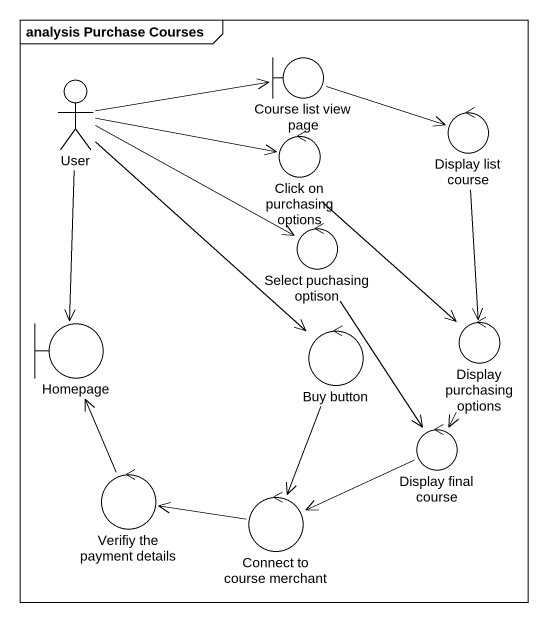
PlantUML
@startuml
mainframe analysis Purchase Courses
actor User
boundary "Course list view page" as Course_list_view_page
control "Click on purchasing options" as Click_on_purchasing_options
control "Display list course" as Display_list_course
control "Select puchasing optison" as Select_puchasing_optison
boundary Homepage
control "Buy button" as Buy_button
control "Display purchasing options" as Display_purchasing_options
control "Verifiy the payment details" as Verifiy_the_payment_details
control "Display final course" as Display_final_course
control "Connect to course merchant" as Connect_to_course_merchant
User -right-> Course_list_view_page
User -right-> Click_on_purchasing_options
User -right-> Select_puchasing_optison
User --> Homepage
User --> Buy_button
Course_list_view_page -right-> Display_list_course
Click_on_purchasing_options --> Display_purchasing_options
Display_list_course --> Display_purchasing_options
Select_puchasing_optison --> Display_final_course
Buy_button --> Connect_to_course_merchant
Display_purchasing_options --> Display_final_course
Verifiy_the_payment_details -up-> Homepage
Display_final_course -left-> Connect_to_course_merchant
Connect_to_course_merchant -left-> Verifiy_the_payment_details
@enduml
